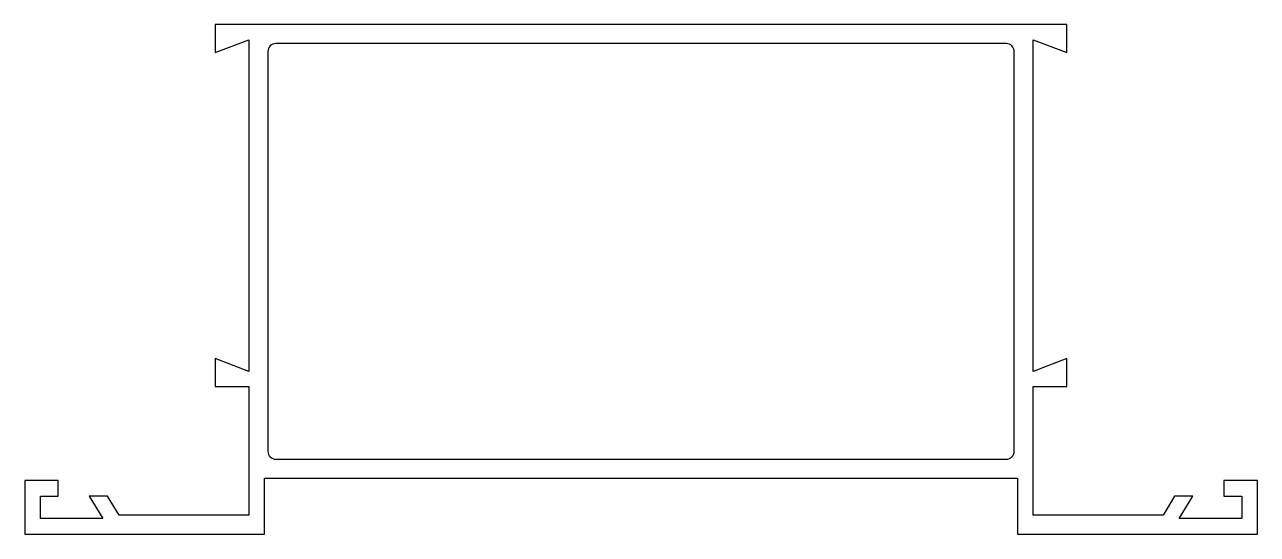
# Model space of a CAD drawing. Extents: x 168 to 278, y 224 to 270.
import ezdxf

# ---------------------------------------------------------------- set-up
doc = ezdxf.new("R2010")
doc.units = 0
doc.layers.add('ANA', color=220, linetype='CONTINUOUS')

msp = doc.modelspace()

# ---------------------------------------------------------------- linework, layer by layer
at = {"layer": 'ANA'}
msp.add_lwpolyline([(184.87, 269.97), (184.87, 267.47), (187.87, 268.62), (187.87, 239.01), (184.87, 240.17), (184.87, 237.67), (187.87, 237.67), (187.87, 226.17), (176.29, 226.17), (175.27, 227.87), (173.63, 227.87), (174.83, 225.87), (169.27, 225.87), (169.27, 227.87), (170.87, 227.87), (170.87, 229.27), (167.87, 229.27), (167.87, 224.47), (189.27, 224.47), (189.27, 229.47), (256.47, 229.47), (256.47, 224.47), (277.87, 224.47), (277.87, 229.27), (274.87, 229.27), (274.87, 227.87), (276.47, 227.87), (276.47, 225.87), (270.9, 225.87), (272.1, 227.87), (270.47, 227.87), (269.45, 226.17), (257.87, 226.17), (257.87, 237.67), (260.87, 237.67), (260.87, 240.17), (257.87, 239.01), (257.87, 268.62), (260.87, 267.47), (260.87, 269.97)], close=True, dxfattribs=at)
msp.add_lwpolyline([(256.17, 231.87), (256.17, 267.57, 0.414214), (255.47, 268.27), (190.27, 268.27, 0.414214), (189.57, 267.57), (189.57, 231.87, 0.414214), (190.27, 231.17), (255.47, 231.17, 0.414214)], format="xyb", close=True, dxfattribs=at)

doc.saveas('drawing.dxf')
